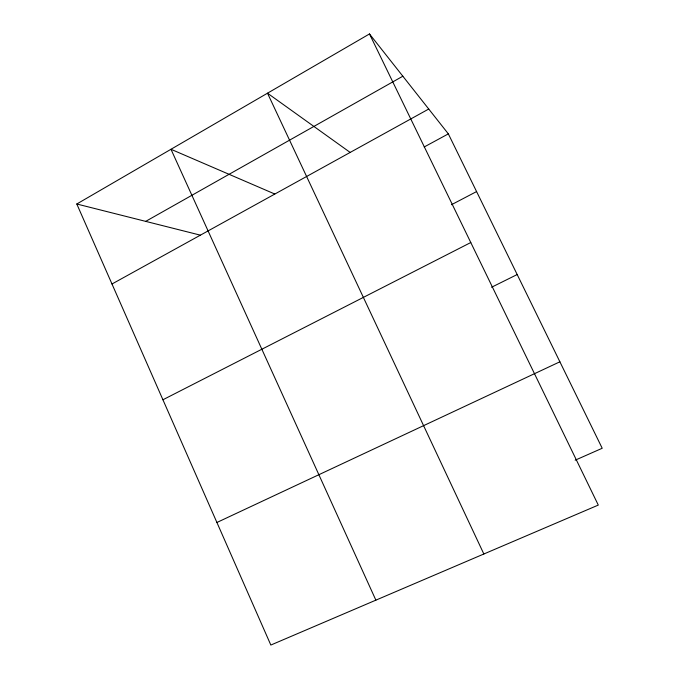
<?xml version="1.0" encoding="UTF-8"?>
<svg xmlns="http://www.w3.org/2000/svg" width="679" height="679" viewBox="0 0 679 679"><rect width="100%" height="100%" fill="white"/><g stroke="black" fill="none" stroke-linecap="round" stroke-linejoin="round"><path stroke-width="1.02" d="M369.486 33.95L598.292 505.083L270.836 645.05L76.795 203.997L369.486 33.95L448.344 133.873L602.205 448.267L575.172 460.192M145.705 221.371L402.842 76.218M111.993 283.992L428.738 109.03M424.188 146.978L448.344 133.873M451.467 204.718L476.582 191.571M162.926 399.761L470.785 242.53M491.554 287.259L517.186 274.537M216.915 522.474L559.886 361.797M76.795 203.997L200.254 235.129M274.766 194.007L170.981 149.278L375.877 600.151M350.143 152.41L267.501 93.201L483.855 554.005"/></g></svg>
